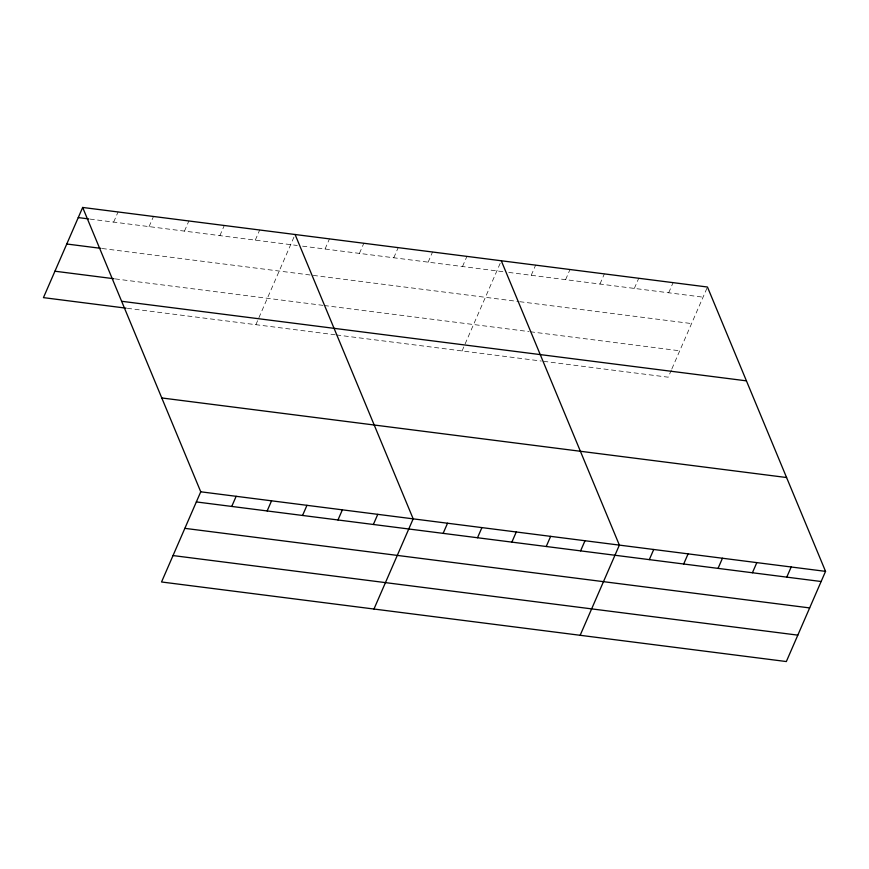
<?xml version="1.0" encoding="UTF-8"?>
<svg xmlns="http://www.w3.org/2000/svg" width="869" height="869" viewBox="0 0 869 869"><rect width="100%" height="100%" fill="white"/><g stroke="black" fill="none" stroke-linecap="round" stroke-linejoin="round"><path stroke-width="0.65" stroke-dasharray="4.34 3.26" d="M113.654 222.095L118.065 211.96M149.066 226.613L153.476 216.468M184.467 231.121L188.877 220.976M219.879 235.629L224.289 225.484M255.28 240.137L259.69 229.992M255.877 324.691L295.091 234.5M325.049 249.023L329.46 238.877M359.418 253.4L363.829 243.255M393.776 257.778L398.187 247.632M428.145 262.145L432.556 252.01M462.504 266.522L466.914 256.388M462.069 350.946L501.283 260.765M531.231 275.277L535.641 265.132M565.6 279.655L570.01 269.509M599.958 284.033L604.368 273.887M634.327 288.41L638.737 278.265M668.696 292.788L673.095 282.642M671.379 369.998L668.25 377.2L542.691 361.211M671.9 368.804L706.975 288.15M90.061 219.097L297.296 245.482M302.586 246.155L503.477 271.747M508.767 272.421L703.054 297.165M102.173 248.512L518.424 301.521M519.749 301.695L691.572 323.572M115.251 278.906L322.877 305.345M324.202 305.508L529.058 331.6M530.383 331.773L679.732 350.794M127.374 308.321L335.184 334.782M336.509 334.956L541.365 361.048"/><path stroke-width="1.3" d="M82.664 207.452L200.75 491.8L161.536 581.98L786.336 661.548L825.55 571.367L707.464 287.02L82.664 207.452L43.45 297.632L126.059 308.158M231.741 506.442L236.151 496.308M267.152 510.95L271.562 500.816M302.553 515.469L306.963 505.323M337.965 519.977L342.375 509.831M373.366 524.485L377.776 514.339M373.963 609.039L413.177 518.847L295.091 234.5M443.136 533.37L447.546 523.225M477.505 537.748L481.915 527.602M511.863 542.126L516.273 531.98M546.232 546.492L550.642 536.358M580.59 550.87L585 540.735M580.155 635.293L619.369 545.113L501.283 260.765M649.317 559.625L653.727 549.48M683.686 564.003L688.096 553.857M718.044 568.38L722.454 558.235M752.413 572.758L756.823 562.612M786.771 577.135L791.181 566.99M78.253 217.587L88.747 218.923M66.772 244.004L100.858 248.349M54.932 271.215L113.948 278.732M121.627 301.282L746.428 380.85M161.786 397.959L786.586 477.526M200.75 491.8L825.55 571.367M196.34 501.934L821.14 581.513M184.858 528.352L809.658 607.92M173.018 555.563L797.818 635.141"/></g></svg>
